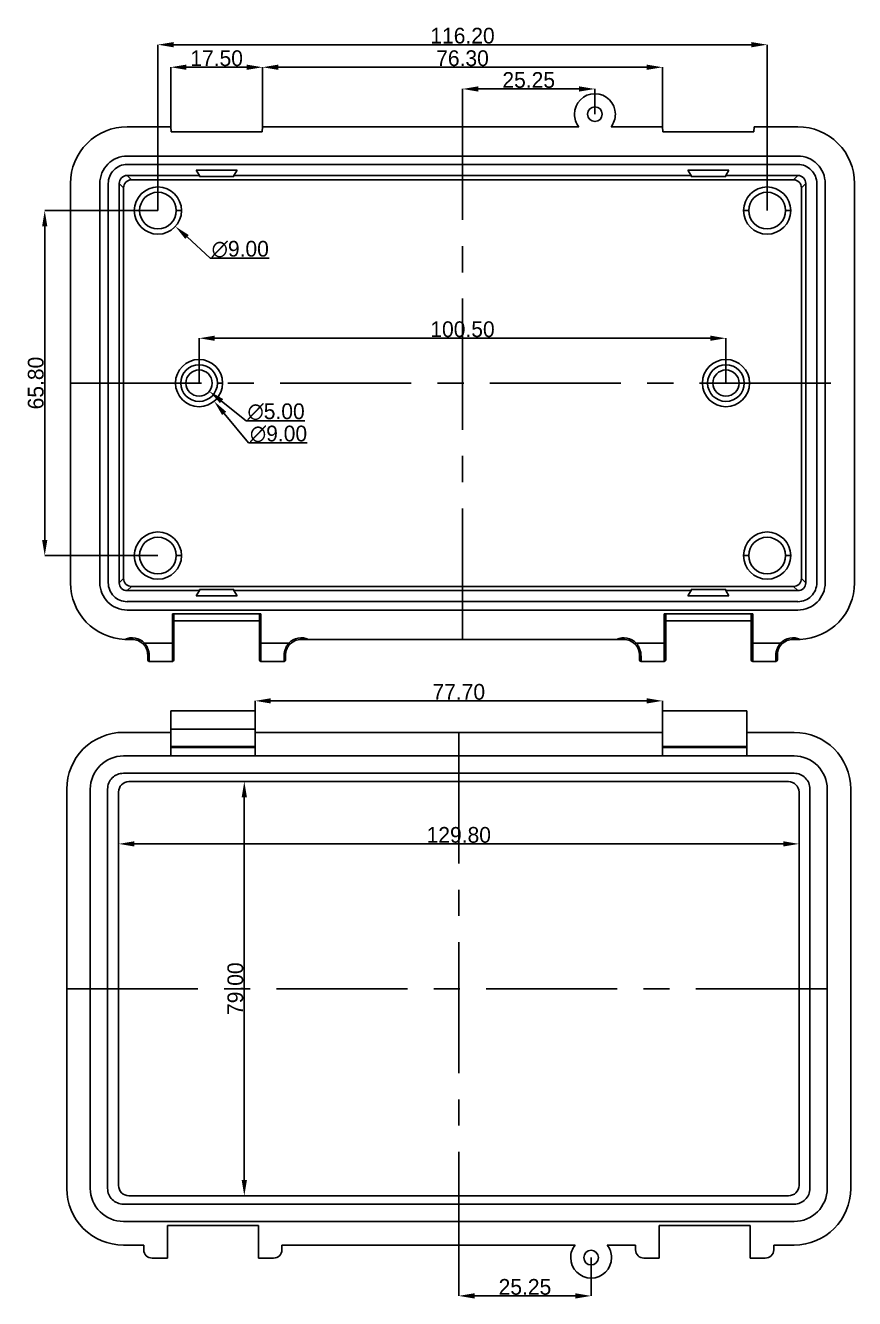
# Model space of a CAD drawing. Header units: inches. Extents: x 283 to 821, y 193 to 436.
# Drawn here: x 283.3 to 441.4, y 193.4 to 436.2 of the extents above; entities that cross this region are included whole.
import ezdxf

# ---------------------------------------------------------------- set-up
doc = ezdxf.new("R2010")
doc.units = ezdxf.units.IN
doc.header["$MEASUREMENT"] = 0
doc.linetypes.add('CENTER', pattern=[2, 1.25, -0.25, 0.25, -0.25])
for name, color, linetype in [('1', 7, 'Continuous'), ('图层1', 10, 'CENTER'), ('尺寸线', 80, 'Continuous')]:
    doc.layers.add(name, color=color, linetype=linetype)
doc.dimstyles.get("Standard").update_dxf_attribs({"dimtxt": 3, "dimasz": 3, "dimexe": 0, "dimexo": 0, "dimgap": 0.2, "dimtad": 1, "dimtoh": 1, "dimzin": 0, "dimdsep": 46, "dimtxsty": 'Standard', "dimcen": 0, "dimadec": 0, "dimazin": 0, "dimtfac": 1, "dimtofl": 0, "dimtmove": 0, "dimatfit": 3, "dimfxl": 1, "dimtolj": 1, "dimtzin": 0, "dimarcsym": 2})

# ---------------------------------------------------------------- blocks, each defined once
blk = doc.blocks.new('*D28')
at = {"layer": 'Defpoints', "color": 0}
for p in [(366.67, 424.07), (391.92, 419.27), (366.67, 414.53)]:
    blk.add_point(p, dxfattribs=at)
at = {"layer": '尺寸线', "color": 0, "lineweight": -2}
for p, q in [((366.67, 414.53), (366.67, 424.07)), ((388.92, 424.07), (369.67, 424.07)), ((391.92, 419.27), (391.92, 424.07))]:
    blk.add_line(p, q, dxfattribs=at)
at = {"layer": '尺寸线', "color": 0}
for points in [[(369.67, 424.57), (369.67, 423.57), (366.67, 424.07)], [(388.92, 424.57), (388.92, 423.57), (391.92, 424.07)]]:
    blk.add_solid(points, dxfattribs=at)
at = {"layer": '尺寸线', "color": 0, "insert": (379.3, 425.77), "char_height": 3, "attachment_point": 5}
blk.add_mtext('\\A1;25.25', dxfattribs=at)
blk = doc.blocks.new('*D29')
at = {"layer": 'Defpoints', "color": 0}
for p in [(404.82, 428.22), (328.52, 416.87), (404.82, 416.87)]:
    blk.add_point(p, dxfattribs=at)
at = {"layer": '尺寸线', "color": 0, "lineweight": -2}
for p, q in [((328.52, 416.87), (328.52, 428.22)), ((331.52, 428.22), (401.82, 428.22)), ((404.82, 416.87), (404.82, 428.22))]:
    blk.add_line(p, q, dxfattribs=at)
at = {"layer": '尺寸线', "color": 0}
for points in [[(331.52, 428.72), (331.52, 427.72), (328.52, 428.22)], [(401.82, 428.72), (401.82, 427.72), (404.82, 428.22)]]:
    blk.add_solid(points, dxfattribs=at)
at = {"layer": '尺寸线', "color": 0, "insert": (366.67, 429.92), "char_height": 3, "attachment_point": 5}
blk.add_mtext('\\A1;76.30', dxfattribs=at)
blk = doc.blocks.new('*D30')
at = {"layer": 'Defpoints', "color": 0}
for p in [(328.52, 428.22), (311.02, 416.87), (328.52, 416.87)]:
    blk.add_point(p, dxfattribs=at)
at = {"layer": '尺寸线', "color": 0, "lineweight": -2}
for p, q in [((311.02, 416.87), (311.02, 428.22)), ((314.02, 428.22), (325.52, 428.22)), ((328.52, 416.87), (328.52, 428.22))]:
    blk.add_line(p, q, dxfattribs=at)
at = {"layer": '尺寸线', "color": 0}
for points in [[(314.02, 428.72), (314.02, 427.72), (311.02, 428.22)], [(325.52, 428.72), (325.52, 427.72), (328.52, 428.22)]]:
    blk.add_solid(points, dxfattribs=at)
at = {"layer": '尺寸线', "color": 0, "insert": (319.77, 429.92), "char_height": 3, "attachment_point": 5}
blk.add_mtext('\\A1;17.50', dxfattribs=at)
blk = doc.blocks.new('*D35')
at = {"layer": 'Defpoints', "color": 0}
for p in [(424.77, 432.52), (308.57, 400.88), (424.77, 400.88)]:
    blk.add_point(p, dxfattribs=at)
at = {"layer": '尺寸线', "color": 0, "lineweight": -2}
for p, q in [((308.57, 400.88), (308.57, 432.52)), ((311.57, 432.52), (421.77, 432.52)), ((424.77, 400.88), (424.77, 432.52))]:
    blk.add_line(p, q, dxfattribs=at)
at = {"layer": '尺寸线', "color": 0}
for points in [[(311.57, 433.02), (311.57, 432.02), (308.57, 432.52)], [(421.77, 433.02), (421.77, 432.02), (424.77, 432.52)]]:
    blk.add_solid(points, dxfattribs=at)
at = {"layer": '尺寸线', "color": 0, "insert": (366.67, 434.22), "char_height": 3, "attachment_point": 5}
blk.add_mtext('\\A1;116.20', dxfattribs=at)
blk = doc.blocks.new('*D36')
at = {"layer": 'Defpoints', "color": 0}
for p in [(308.57, 400.88), (286.98, 335.08), (308.57, 335.08)]:
    blk.add_point(p, dxfattribs=at)
at = {"layer": '尺寸线', "color": 0, "lineweight": -2}
for p, q in [((308.57, 400.88), (286.98, 400.88)), ((286.98, 397.88), (286.98, 338.08)), ((308.57, 335.08), (286.98, 335.08))]:
    blk.add_line(p, q, dxfattribs=at)
at = {"layer": '尺寸线', "color": 0}
for points in [[(286.48, 397.88), (287.48, 397.88), (286.98, 400.88)], [(286.48, 338.08), (287.48, 338.08), (286.98, 335.08)]]:
    blk.add_solid(points, dxfattribs=at)
at = {"layer": '尺寸线', "color": 0, "insert": (285.28, 367.98), "char_height": 3, "attachment_point": 5, "rotation": 90}
blk.add_mtext('\\A1;65.80', dxfattribs=at)
blk = doc.blocks.new('*D37')
at = {"layer": 'Defpoints', "color": 0}
for p in [(416.92, 376.53), (316.42, 367.98), (416.92, 367.98)]:
    blk.add_point(p, dxfattribs=at)
at = {"layer": '尺寸线', "color": 0, "lineweight": -2}
for p, q in [((316.42, 367.98), (316.42, 376.53)), ((319.42, 376.53), (413.92, 376.53)), ((416.92, 367.98), (416.92, 376.53))]:
    blk.add_line(p, q, dxfattribs=at)
at = {"layer": '尺寸线', "color": 0}
for points in [[(319.42, 377.03), (319.42, 376.03), (316.42, 376.53)], [(413.92, 377.03), (413.92, 376.03), (416.92, 376.53)]]:
    blk.add_solid(points, dxfattribs=at)
at = {"layer": '尺寸线', "color": 0, "insert": (366.67, 378.23), "char_height": 3, "attachment_point": 5}
blk.add_mtext('\\A1;100.50', dxfattribs=at)
blk = doc.blocks.new('*D38')
at = {"layer": 'Defpoints', "color": 0}
for p in [(404.81, 307.37), (327.11, 305.49), (404.81, 305.49)]:
    blk.add_point(p, dxfattribs=at)
at = {"layer": '尺寸线', "color": 0, "lineweight": -2}
for p, q in [((327.11, 305.49), (327.11, 307.37)), ((330.11, 307.37), (401.81, 307.37)), ((404.81, 305.49), (404.81, 307.37))]:
    blk.add_line(p, q, dxfattribs=at)
at = {"layer": '尺寸线', "color": 0}
for points in [[(330.11, 307.87), (330.11, 306.87), (327.11, 307.37)], [(401.81, 307.87), (401.81, 306.87), (404.81, 307.37)]]:
    blk.add_solid(points, dxfattribs=at)
at = {"layer": '尺寸线', "color": 0, "insert": (365.96, 309.07), "char_height": 3, "attachment_point": 5}
blk.add_mtext('\\A1;77.70', dxfattribs=at)
blk = doc.blocks.new('*D39')
at = {"layer": 'Defpoints', "color": 0}
for p in [(365.96, 203.58), (391.21, 201.18), (365.96, 193.88)]:
    blk.add_point(p, dxfattribs=at)
at = {"layer": '尺寸线', "color": 0, "lineweight": -2}
for p, q in [((365.96, 203.58), (365.96, 193.88)), ((391.21, 201.18), (391.21, 193.88)), ((388.21, 193.88), (368.96, 193.88))]:
    blk.add_line(p, q, dxfattribs=at)
at = {"layer": '尺寸线', "color": 0}
for points in [[(368.96, 194.38), (368.96, 193.38), (365.96, 193.88)], [(388.21, 194.38), (388.21, 193.38), (391.21, 193.88)]]:
    blk.add_solid(points, dxfattribs=at)
at = {"layer": '尺寸线', "color": 0, "insert": (378.58, 195.58), "char_height": 3, "attachment_point": 5}
blk.add_mtext('\\A1;25.25', dxfattribs=at)
blk = doc.blocks.new('*D40')
at = {"layer": 'Defpoints', "color": 0}
for p in [(301.06, 282.88), (430.86, 282.88), (430.86, 280.09)]:
    blk.add_point(p, dxfattribs=at)
at = {"layer": '尺寸线', "color": 0, "lineweight": -2}
for p, q in [((301.06, 282.88), (301.06, 280.09)), ((430.86, 282.88), (430.86, 280.09)), ((304.06, 280.09), (427.86, 280.09))]:
    blk.add_line(p, q, dxfattribs=at)
at = {"layer": '尺寸线', "color": 0}
for points in [[(304.06, 280.59), (304.06, 279.59), (301.06, 280.09)], [(427.86, 280.59), (427.86, 279.59), (430.86, 280.09)]]:
    blk.add_solid(points, dxfattribs=at)
at = {"layer": '尺寸线', "color": 0, "insert": (365.96, 281.79), "char_height": 3, "attachment_point": 5}
blk.add_mtext('\\A1;129.80', dxfattribs=at)
blk = doc.blocks.new('*D41')
at = {"layer": 'Defpoints', "color": 0}
for p in [(316.67, 291.97), (316.67, 212.97), (325.05, 212.97)]:
    blk.add_point(p, dxfattribs=at)
at = {"layer": '尺寸线', "color": 0, "lineweight": -2}
for p, q in [((316.67, 291.97), (325.05, 291.97)), ((325.05, 288.97), (325.05, 215.97)), ((316.67, 212.97), (325.05, 212.97))]:
    blk.add_line(p, q, dxfattribs=at)
at = {"layer": '尺寸线', "color": 0}
for points in [[(324.55, 288.97), (325.55, 288.97), (325.05, 291.97)], [(324.55, 215.97), (325.55, 215.97), (325.05, 212.97)]]:
    blk.add_solid(points, dxfattribs=at)
at = {"layer": '尺寸线', "color": 0, "insert": (323.35, 252.47), "char_height": 3, "attachment_point": 5, "rotation": 90}
blk.add_mtext('\\A1;79.00', dxfattribs=at)
blk = doc.blocks.new('*D42')
at = {"layer": 'Defpoints', "color": 0}
for p in [(314.47, 369.54), (318.38, 366.42)]:
    blk.add_point(p, dxfattribs=at)
at = {"layer": '尺寸线', "color": 0, "lineweight": -2}
for p, q in [((325.41, 360.8), (320.72, 364.54)), ((336.61, 360.8), (325.41, 360.8))]:
    blk.add_line(p, q, dxfattribs=at)
at = {"layer": '尺寸线', "color": 0}
blk.add_solid([(321.03, 364.93), (320.41, 364.15), (318.38, 366.42)], dxfattribs=at)
at = {"layer": '尺寸线', "color": 0, "insert": (331.11, 362.5), "char_height": 3, "attachment_point": 5}
blk.add_mtext('\\A1;∅5.00', dxfattribs=at)
blk = doc.blocks.new('*D43')
at = {"layer": 'Defpoints', "color": 0}
for p in [(313.55, 371.44), (319.29, 364.51)]:
    blk.add_point(p, dxfattribs=at)
at = {"layer": '尺寸线', "color": 0, "lineweight": -2}
for p, q in [((325.87, 356.56), (321.2, 362.2)), ((337.07, 356.56), (325.87, 356.56))]:
    blk.add_line(p, q, dxfattribs=at)
at = {"layer": '尺寸线', "color": 0}
blk.add_solid([(321.59, 362.52), (320.82, 361.88), (319.29, 364.51)], dxfattribs=at)
at = {"layer": '尺寸线', "color": 0, "insert": (331.57, 358.26), "char_height": 3, "attachment_point": 5}
blk.add_mtext('\\A1;∅9.00', dxfattribs=at)
blk = doc.blocks.new('*D44')
at = {"layer": 'Defpoints', "color": 0}
for p in [(305.24, 403.9), (311.9, 397.85)]:
    blk.add_point(p, dxfattribs=at)
at = {"layer": '尺寸线', "color": 0, "lineweight": -2}
for p, q in [((318.57, 391.8), (314.13, 395.84)), ((329.77, 391.8), (318.57, 391.8))]:
    blk.add_line(p, q, dxfattribs=at)
at = {"layer": '尺寸线', "color": 0}
blk.add_solid([(314.46, 396.21), (313.79, 395.47), (311.9, 397.85)], dxfattribs=at)
at = {"layer": '尺寸线', "color": 0, "insert": (324.27, 393.5), "char_height": 3, "attachment_point": 5}
blk.add_mtext('\\A1;∅9.00', dxfattribs=at)

msp = doc.modelspace()

# ---------------------------------------------------------------- linework, layer by layer
at = {"layer": '1', "color": 0}
for p, q in [((311.023, 416.867), (302.698, 416.867)), ((311.102, 415.867), (311.023, 416.867)), ((328.445, 415.867), (311.102, 415.867)), ((328.523, 416.867), (328.445, 415.867)), ((388.849, 416.867), (328.523, 416.867)), ((404.823, 416.867), (394.997, 416.867)), ((404.823, 416.867), (404.902, 415.867)), ((404.902, 415.867), (422.245, 415.867)), ((422.245, 415.867), (422.323, 416.867)), ((430.648, 416.867), (422.323, 416.867)), ((430.648, 411.267), (302.698, 411.267)), ((430.648, 409.667), (302.698, 409.667)), ((315.873, 408.567), (316.473, 407.567)), ((323.673, 408.567), (315.873, 408.567)), ((323.073, 407.567), (323.673, 408.567)), ((409.673, 408.567), (417.473, 408.567)), ((410.273, 407.567), (409.673, 408.567)), ((417.473, 408.567), (416.873, 407.567)), ((291.899, 406.067), (291.899, 329.887)), ((297.499, 406.067), (297.499, 329.887)), ((299.099, 406.067), (299.099, 329.887)), ((301.199, 329.887), (301.199, 406.067)), ((302.022, 405.243), (301.199, 406.067)), ((302.698, 407.567), (316.473, 407.567)), ((302.698, 407.567), (303.522, 406.743)), ((429.824, 406.743), (303.522, 406.743)), ((316.473, 407.567), (316.473, 407.371)), ((316.473, 407.371), (323.073, 407.371)), ((323.073, 407.567), (410.273, 407.567)), ((323.073, 407.371), (323.073, 407.567)), ((410.273, 407.371), (410.273, 407.567)), ((410.273, 407.371), (416.873, 407.371)), ((416.873, 407.567), (430.648, 407.567)), ((416.873, 407.567), (416.873, 407.371)), ((429.824, 406.743), (430.648, 407.567)), ((432.148, 406.067), (431.324, 405.243)), ((432.148, 406.067), (432.148, 329.887)), ((434.248, 329.887), (434.248, 406.067)), ((435.848, 329.887), (435.848, 406.067)), ((441.448, 329.887), (441.448, 406.067)), ((302.022, 330.711), (302.022, 405.243)), ((431.324, 330.711), (431.324, 405.243)), ((304.073, 400.877), (305.073, 400.877)), ((313.073, 400.877), (312.073, 400.877)), ((420.273, 400.877), (421.273, 400.877)), ((428.273, 400.877), (429.273, 400.877)), ((311.923, 367.977), (312.923, 367.977)), ((320.923, 367.977), (319.923, 367.977)), ((412.423, 367.977), (413.423, 367.977)), ((421.423, 367.977), (420.423, 367.977)), ((304.073, 335.077), (305.073, 335.077)), ((312.073, 335.077), (313.073, 335.077)), ((420.273, 335.077), (421.273, 335.077)), ((429.273, 335.077), (428.273, 335.077)), ((301.199, 329.887), (302.022, 330.711)), ((431.324, 330.711), (432.148, 329.887)), ((303.522, 329.212), (302.698, 328.388)), ((316.473, 328.388), (302.698, 328.388)), ((429.824, 329.212), (303.522, 329.212)), ((315.873, 327.388), (316.473, 328.388)), ((323.073, 328.583), (316.473, 328.583)), ((316.473, 328.388), (316.473, 328.583)), ((323.073, 328.583), (323.073, 328.388)), ((410.273, 328.388), (323.073, 328.388)), ((323.073, 328.388), (323.673, 327.388)), ((410.273, 328.388), (409.673, 327.388)), ((416.873, 328.583), (410.273, 328.583)), ((410.273, 328.583), (410.273, 328.388)), ((416.873, 328.388), (416.873, 328.583)), ((430.648, 328.388), (416.873, 328.388)), ((417.473, 327.388), (416.873, 328.388)), ((430.648, 328.388), (429.824, 329.212)), ((302.698, 326.288), (430.648, 326.288)), ((323.673, 327.388), (315.873, 327.388)), ((409.673, 327.388), (417.473, 327.388)), ((302.698, 324.688), (430.648, 324.688)), ((311.323, 323.988), (328.223, 323.988)), ((311.323, 318.388), (311.323, 323.988)), ((311.623, 323.867), (311.623, 318.388)), ((327.923, 318.388), (327.923, 323.867)), ((328.223, 323.988), (328.223, 318.388)), ((422.023, 323.988), (405.123, 323.988)), ((405.123, 318.388), (405.123, 323.988)), ((405.423, 323.867), (405.423, 318.388)), ((421.723, 318.388), (421.723, 323.867)), ((422.023, 323.988), (422.023, 318.388)), ((311.623, 322.654), (327.923, 322.654)), ((421.723, 322.654), (405.423, 322.654)), ((305.775, 318.179), (305.99, 318.388)), ((305.99, 318.388), (311.323, 318.388)), ((311.323, 314.888), (311.323, 318.388)), ((311.623, 318.388), (311.323, 318.388)), ((311.623, 318.388), (311.623, 315.188)), ((327.923, 315.188), (327.923, 318.388)), ((328.223, 318.388), (327.923, 318.388)), ((328.223, 318.388), (328.223, 314.888)), ((328.223, 318.388), (333.557, 318.388)), ((333.772, 318.179), (333.557, 318.388)), ((337.298, 319.088), (396.049, 319.088)), ((399.575, 318.179), (399.79, 318.388)), ((399.79, 318.388), (405.123, 318.388)), ((405.123, 314.888), (405.123, 318.388)), ((405.123, 318.388), (405.423, 318.388)), ((405.423, 318.388), (405.423, 315.188)), ((421.723, 315.188), (421.723, 318.388)), ((421.723, 318.388), (422.023, 318.388)), ((422.023, 318.388), (427.357, 318.388)), ((422.023, 318.388), (422.023, 314.888)), ((427.572, 318.179), (427.357, 318.388)), ((306.623, 315.188), (306.623, 316.088)), ((306.923, 315.872), (306.923, 314.888)), ((332.623, 314.888), (332.623, 315.872)), ((332.923, 316.088), (332.923, 315.188)), ((400.423, 315.188), (400.423, 316.088)), ((400.723, 315.872), (400.723, 314.888)), ((426.423, 314.888), (426.423, 315.872)), ((426.723, 316.088), (426.723, 315.188)), ((311.323, 314.888), (306.923, 314.888)), ((332.623, 314.888), (328.223, 314.888)), ((405.123, 314.888), (400.723, 314.888)), ((422.023, 314.888), (426.423, 314.888)), ((327.106, 305.491), (311.006, 305.491)), ((311.006, 305.491), (311.006, 301.941)), ((327.106, 305.491), (327.106, 301.941)), ((404.806, 305.491), (404.806, 298.643)), ((420.906, 305.491), (404.806, 305.491)), ((420.906, 305.491), (420.906, 298.643)), ((301.981, 301.356), (311.006, 301.356)), ((327.106, 301.941), (311.006, 301.941)), ((311.006, 301.941), (311.006, 298.643)), ((327.106, 301.941), (327.106, 298.643)), ((327.106, 301.356), (404.806, 301.356)), ((420.906, 301.356), (429.931, 301.356)), ((311.006, 296.856), (301.981, 296.856)), ((311.006, 298.643), (327.106, 298.643)), ((311.006, 298.643), (311.006, 298.495)), ((327.106, 298.495), (311.006, 298.495)), ((311.006, 296.856), (311.006, 298.495)), ((327.106, 296.856), (311.006, 296.856)), ((327.106, 298.495), (327.106, 298.643)), ((327.106, 296.856), (327.106, 298.495)), ((404.806, 296.856), (327.106, 296.856)), ((420.906, 298.643), (404.806, 298.643)), ((404.806, 298.643), (404.806, 298.495)), ((404.806, 298.495), (420.906, 298.495)), ((404.806, 296.856), (404.806, 298.495)), ((404.806, 296.856), (420.906, 296.856)), ((420.906, 298.495), (420.906, 298.643)), ((420.906, 296.856), (420.906, 298.495)), ((429.931, 296.856), (420.906, 296.856)), ((429.931, 293.556), (301.981, 293.556)), ((428.856, 291.966), (303.056, 291.966)), ((291.181, 214.376), (291.181, 290.556)), ((295.681, 290.556), (295.681, 214.376)), ((298.981, 290.556), (298.981, 214.376)), ((301.056, 289.966), (301.056, 214.966)), ((430.856, 214.966), (430.856, 289.966)), ((432.931, 214.376), (432.931, 290.556)), ((436.231, 214.376), (436.231, 290.556)), ((440.731, 290.556), (440.731, 214.376)), ((301.981, 211.376), (429.931, 211.376)), ((303.056, 212.966), (428.856, 212.966)), ((301.981, 208.076), (429.931, 208.076)), ((327.727, 207.276), (310.385, 207.276)), ((310.385, 207.276), (310.385, 201.076)), ((327.727, 201.076), (327.727, 207.276)), ((404.185, 207.276), (404.185, 201.076)), ((421.527, 207.276), (404.185, 207.276)), ((421.527, 201.076), (421.527, 207.276)), ((305.885, 203.576), (301.981, 203.576)), ((305.885, 203.576), (305.885, 202.676)), ((332.227, 202.676), (332.227, 203.576)), ((388.132, 203.576), (332.227, 203.576)), ((399.685, 203.576), (394.28, 203.576)), ((399.685, 202.676), (399.685, 203.576)), ((426.027, 203.576), (426.027, 202.676)), ((429.931, 203.576), (426.027, 203.576)), ((307.485, 201.076), (310.385, 201.076)), ((327.727, 201.076), (330.627, 201.076)), ((404.185, 201.076), (401.285, 201.076)), ((424.427, 201.076), (421.527, 201.076))]:
    msp.add_line(p, q, dxfattribs=at)
for centre, radius, start, end in [((391.923, 419.267), 3.9, 0, 180), ((391.923, 419.267), 1.4, 0, 180), ((391.923, 419.267), 3.9, 180, 217.97987), ((391.923, 419.267), 1.4, 180, 0), ((391.923, 419.267), 3.9, 322.02013, 0), ((302.698, 406.067), 10.8, 89.9995, 180), ((430.648, 406.067), 10.8, 359.9995, 90.0005), ((302.698, 406.067), 5.2, 89.9995, 180.00104), ((430.648, 406.067), 5.2, 0, 90.00104), ((302.698, 406.067), 3.6, 89.99939, 180.00127), ((430.648, 406.067), 3.6, 0, 90.00127), ((302.698, 406.067), 10.8, 180, 180.0005), ((303.522, 405.243), 1.5, 90, 180.00712), ((429.825, 405.243), 1.5, 0, 90.00712), ((430.648, 406.067), 3.6, 359.99939, 0), ((430.648, 406.067), 5.2, 359.9995, 0), ((308.573, 400.877), 3.5, 0, 180), ((424.773, 400.877), 3.5, 0, 180), ((308.573, 400.877), 3.5, 180, 0), ((424.773, 400.877), 3.5, 180, 0), ((316.423, 367.977), 3.5, 0, 180), ((316.423, 367.977), 2.5, 0, 180), ((416.923, 367.977), 3.5, 0, 180), ((416.923, 367.977), 2.5, 0, 180), ((316.423, 367.977), 3.5, 180, 0), ((316.423, 367.977), 2.5, 180, 0), ((416.923, 367.977), 3.5, 180, 0), ((416.923, 367.977), 2.5, 180, 0), ((308.573, 335.077), 3.5, 0, 180), ((424.773, 335.077), 3.5, 0, 180), ((308.573, 335.077), 3.5, 180, 0), ((424.773, 335.077), 3.5, 180, 0), ((303.522, 330.711), 1.5, 180, 270.00712), ((429.825, 330.711), 1.5, 270, 0.00712), ((302.698, 329.887), 10.8, 179.9995, 180), ((302.698, 329.887), 10.8, 180, 267.714), ((302.698, 329.887), 5.2, 179.9995, 270.00104), ((302.698, 329.887), 3.6, 179.99939, 270.00127), ((430.648, 329.887), 5.2, 269.9995, 0), ((430.648, 329.887), 3.6, 269.99939, 0), ((430.648, 329.887), 10.8, 272.286, 0.0005), ((430.648, 329.887), 3.6, 0, 0.00127), ((430.648, 329.887), 5.2, 0, 0.00104), ((303.623, 316.088), 3, 44.18439, 90), ((335.923, 316.088), 3, 90, 135.81561), ((397.423, 316.088), 3, 44.18439, 90), ((429.723, 316.088), 3, 90, 135.81561), ((306.923, 315.188), 0.3, 180, 270), ((332.623, 315.188), 0.3, 270, 0), ((400.723, 315.188), 0.3, 180, 270), ((405.123, 315.188), 0.3, 270, 0), ((422.023, 315.188), 0.3, 180, 270), ((426.423, 315.188), 0.3, 270, 0), ((301.981, 290.556), 6.3, 89.99896, 180.0005), ((429.931, 290.556), 6.3, 0, 90.0005), ((301.981, 290.556), 3, 89.99838, 180.00078), ((429.931, 290.556), 3, 0, 90.00078), ((429.931, 290.556), 3, 359.99838, 0), ((429.931, 290.556), 6.3, 359.99896, 0), ((301.981, 214.376), 6.3, 179.99896, 270.0005), ((301.981, 214.376), 3, 179.99838, 270.00078), ((429.931, 214.376), 6.3, 269.99896, 0), ((429.931, 214.376), 3, 269.99838, 0), ((429.931, 214.376), 3, 0, 0.00078), ((429.931, 214.376), 6.3, 0, 0.0005), ((307.485, 202.676), 1.6, 180, 270), ((330.627, 202.676), 1.6, 270, 0), ((391.206, 201.176), 3.9, 142.02013, 180), ((391.206, 201.176), 1.4, 0, 180), ((391.206, 201.176), 3.9, 0, 37.97987), ((401.285, 202.676), 1.6, 180, 270), ((424.427, 202.676), 1.6, 270, 0), ((391.206, 201.176), 3.9, 180, 0), ((391.206, 201.176), 1.4, 180, 0)]:
    msp.add_arc(centre, radius, start, end, dxfattribs=at)
at = {"layer": '1', "color": 0, "extrusion": (0, 0, -1)}
for centre, radius, start, end in [((-302.698, 406.067), 1.5, 0, 90.00712), ((-430.648, 406.067), 1.5, 90, 180.00712), ((-308.573, 400.877), 4.5, 0, 180), ((-424.773, 400.877), 4.5, 0, 180), ((-308.573, 400.877), 4.5, 180, 0), ((-424.773, 400.877), 4.5, 180, 0), ((-316.423, 367.977), 4.5, 0, 180), ((-416.923, 367.977), 4.5, 0, 180), ((-316.423, 367.977), 4.5, 180, 0), ((-416.923, 367.977), 4.5, 180, 0), ((-308.573, 335.077), 4.5, 0, 180), ((-424.773, 335.077), 4.5, 0, 180), ((-308.573, 335.077), 4.5, 180, 0), ((-424.773, 335.077), 4.5, 180, 0), ((-302.698, 329.887), 1.5, 270, 0.00712), ((-430.648, 329.887), 1.5, 180, 270.00712), ((-303.623, 316.088), 3.3, 65.7407, 135.81561), ((-335.923, 316.088), 3.3, 44.18439, 114.61998), ((-397.423, 316.088), 3.3, 65.38002, 135.81561), ((-429.723, 316.088), 3.3, 44.18439, 114.2593), ((-311.323, 315.188), 0.3, 180, 270), ((-328.223, 315.188), 0.3, 270, 0), ((-301.981, 290.556), 10.8, 359.9995, 90), ((-429.931, 290.556), 10.8, 90, 180), ((-303.056, 289.966), 2, 0, 90), ((-428.856, 289.966), 2, 90, 180), ((-429.931, 290.556), 10.8, 180, 180.0005), ((-301.981, 214.376), 10.8, 270, 0.0005), ((-303.056, 214.966), 2, 270, 0), ((-428.856, 214.966), 2, 180, 270), ((-429.931, 214.376), 10.8, 180, 270), ((-429.931, 214.376), 10.8, 179.9995, 180)]:
    msp.add_arc(centre, radius, start, end, dxfattribs=at)
at = {"layer": '1', "color": 0}
for centre, start_param, end_param in [((306.923, 316.088), 0, 1.5707963), ((332.623, 316.088), 1.5707963, 3.1415927), ((400.723, 316.088), 0, 1.5707963), ((426.423, 316.088), 1.5707963, 3.1415927)]:
    msp.add_ellipse(centre, major_axis=(-0.3, 0), ratio=0.71875, start_param=start_param, end_param=end_param, dxfattribs=at)
for points in [[(311.323, 323.988), (311.499, 323.988), (311.623, 323.938), (311.623, 323.867)], [(327.923, 323.867), (327.923, 323.938), (328.048, 323.988), (328.223, 323.988)], [(405.123, 323.988), (405.299, 323.988), (405.423, 323.938), (405.423, 323.867)], [(421.723, 323.867), (421.723, 323.938), (421.848, 323.988), (422.023, 323.988)]]:
    msp.add_rational_spline(points, [1, 0.804737854124, 0.804737854124, 1], degree=3, dxfattribs=at)
for points in [[(302.698, 319.088), (302.556, 319.088), (302.413, 319.091), (302.267, 319.096)], [(431.079, 319.096), (430.934, 319.091), (430.791, 319.088), (430.648, 319.088)]]:
    msp.add_open_spline(points, degree=3, dxfattribs=at)
for points, knots in [([(303.625, 319.088), (303.62, 319.088), (303.616, 319.088), (303.611, 319.088), (303.422, 319.088), (303.231, 319.088), (303.038, 319.088), (302.926, 319.088), (302.813, 319.088), (302.698, 319.088)], [0, 0, 0, 0, 0.011411, 0.011411, 0.011411, 0.6364913, 0.6364913, 0.6364913, 1, 1, 1, 1]), ([(306.623, 316.088), (306.623, 316.106), (306.623, 316.143), (306.621, 316.199), (306.619, 316.257), (306.615, 316.316), (306.61, 316.376), (306.603, 316.437), (306.595, 316.499), (306.576, 316.627), (306.535, 316.828), (306.464, 317.061), (306.391, 317.25), (306.327, 317.391), (306.255, 317.532), (306.181, 317.658), (306.107, 317.772), (306.034, 317.874), (305.955, 317.977), (305.869, 318.079), (305.806, 318.145), (305.775, 318.179)], [0, 0, 0, 0, 0.0317868, 0.0633601, 0.0947429, 0.1259589, 0.1570319, 0.1879864, 0.2188468, 0.2496379, 0.3747028, 0.4992625, 0.561057, 0.6242007, 0.6865122, 0.7493458, 0.7965082, 0.8450983, 0.895175, 0.9467925, 1, 1, 1, 1]), ([(305.99, 318.388), (306.147, 318.188), (306.382, 317.889), (306.6, 317.442), (306.774, 316.994), (306.903, 316.432), (306.917, 316.059), (306.923, 315.872)], [0, 0, 0, 0, 0.250422, 0.3757274, 0.5008702, 0.7504802, 1, 1, 1, 1]), ([(332.623, 315.872), (332.63, 316.06), (332.643, 316.434), (332.801, 317.106), (333.09, 317.79), (333.401, 318.189), (333.557, 318.388)], [0, 0, 0, 0, 0.2506273, 0.5006676, 0.7503492, 1, 1, 1, 1]), ([(333.772, 318.179), (333.754, 318.16), (333.719, 318.123), (333.669, 318.067), (333.62, 318.011), (333.574, 317.954), (333.53, 317.897), (333.488, 317.841), (333.449, 317.784), (333.411, 317.728), (333.329, 317.599), (333.217, 317.394), (333.117, 317.157), (333.055, 316.971), (333.016, 316.833), (332.985, 316.696), (332.961, 316.565), (332.943, 316.438), (332.931, 316.316), (332.924, 316.198), (332.924, 316.125), (332.923, 316.088)], [0, 0, 0, 0, 0.0296329, 0.0587731, 0.0874285, 0.1156074, 0.1433184, 0.1705707, 0.1973739, 0.2237381, 0.2496738, 0.376312, 0.4992213, 0.5613906, 0.6241906, 0.6869428, 0.7493454, 0.8112374, 0.8735128, 0.9363695, 1, 1, 1, 1]), ([(337.298, 319.088), (337.096, 319.088), (336.895, 319.088), (336.698, 319.088), (336.44, 319.088), (336.186, 319.088), (335.935, 319.088), (335.931, 319.088), (335.926, 319.088), (335.922, 319.088)], [0, 0, 0, 0, 0.4294757, 0.4294757, 0.4294757, 0.992224, 0.992224, 0.992224, 1, 1, 1, 1]), ([(397.425, 319.088), (397.42, 319.088), (397.416, 319.088), (397.411, 319.088), (397.222, 319.088), (397.031, 319.088), (396.838, 319.088), (396.643, 319.088), (396.444, 319.088), (396.243, 319.088), (396.179, 319.088), (396.114, 319.088), (396.049, 319.088)], [0, 0, 0, 0, 0.0077519, 0.0077519, 0.0077519, 0.4323895, 0.4323895, 0.4323895, 0.8617438, 0.8617438, 0.8617438, 1, 1, 1, 1]), ([(400.423, 316.088), (400.423, 316.106), (400.423, 316.143), (400.421, 316.199), (400.419, 316.257), (400.415, 316.316), (400.41, 316.376), (400.403, 316.437), (400.395, 316.499), (400.376, 316.627), (400.335, 316.828), (400.264, 317.061), (400.191, 317.25), (400.127, 317.391), (400.055, 317.532), (399.981, 317.658), (399.907, 317.772), (399.834, 317.874), (399.755, 317.977), (399.669, 318.079), (399.606, 318.145), (399.575, 318.179)], [0, 0, 0, 0, 0.0317868, 0.0633601, 0.0947429, 0.1259589, 0.1570319, 0.1879864, 0.2188468, 0.2496379, 0.3747028, 0.4992625, 0.561057, 0.6242007, 0.6865122, 0.7493458, 0.7965082, 0.8450983, 0.895175, 0.9467925, 1, 1, 1, 1]), ([(399.79, 318.388), (399.947, 318.188), (400.182, 317.889), (400.4, 317.442), (400.574, 316.994), (400.703, 316.432), (400.717, 316.059), (400.723, 315.872)], [0, 0, 0, 0, 0.250422, 0.3757274, 0.5008702, 0.7504802, 1, 1, 1, 1]), ([(426.423, 315.872), (426.43, 316.06), (426.443, 316.434), (426.601, 317.106), (426.89, 317.79), (427.201, 318.189), (427.357, 318.388)], [0, 0, 0, 0, 0.2506273, 0.5006676, 0.7503492, 1, 1, 1, 1]), ([(427.572, 318.179), (427.554, 318.16), (427.519, 318.123), (427.469, 318.067), (427.42, 318.011), (427.374, 317.954), (427.33, 317.897), (427.288, 317.841), (427.249, 317.784), (427.211, 317.728), (427.129, 317.599), (427.017, 317.394), (426.917, 317.157), (426.855, 316.971), (426.816, 316.833), (426.785, 316.696), (426.761, 316.565), (426.743, 316.438), (426.731, 316.316), (426.724, 316.198), (426.724, 316.125), (426.723, 316.088)], [0, 0, 0, 0, 0.0296329, 0.0587731, 0.0874285, 0.1156074, 0.1433184, 0.1705707, 0.1973739, 0.2237381, 0.2496738, 0.376312, 0.4992213, 0.5613906, 0.6241906, 0.6869428, 0.7493454, 0.8112374, 0.8735128, 0.9363695, 1, 1, 1, 1]), ([(430.648, 319.088), (430.451, 319.088), (430.257, 319.088), (430.065, 319.088), (429.955, 319.088), (429.844, 319.088), (429.735, 319.088), (429.731, 319.088), (429.726, 319.088), (429.722, 319.088)], [0, 0, 0, 0, 0.6268248, 0.6268248, 0.6268248, 0.9885782, 0.9885782, 0.9885782, 1, 1, 1, 1])]:
    msp.add_open_spline(points, degree=3, knots=knots, dxfattribs=at)
at = {"layer": '图层1', "ltscale": 20}
for p, q in [((366.673, 319.088), (366.673, 416.867)), ((291.899, 367.977), (441.448, 367.977)), ((365.956, 301.356), (365.956, 203.576)), ((291.181, 252.466), (440.731, 252.466))]:
    msp.add_line(p, q, dxfattribs=at)

# ---------------------------------------------------------------- dimensions: what is measured, and where the dimension line sits
at = {"layer": '尺寸线'}
dim = msp.add_linear_dim(base=(424.773, 432.517), p1=(308.573, 400.877), p2=(424.773, 400.877), dimstyle='Standard', dxfattribs=at)
dim.commit()
dim.dimension.update_dxf_attribs({"geometry": '*D35', "text_midpoint": (366.673, 432.517), "dimtype": 160})
for base, p1, p2, picture, middle in [((328.523, 428.217), (311.023, 416.867), (328.523, 416.867), '*D30', (319.773, 429.917)), ((404.823, 428.217), (328.523, 416.867), (404.823, 416.867), '*D29', (366.673, 429.917)), ((366.673, 424.072), (391.923, 419.267), (366.673, 414.533), '*D28', (379.298, 425.772)), ((416.923, 376.529), (316.423, 367.977), (416.923, 367.977), '*D37', (366.673, 378.229)), ((404.806, 307.366), (327.106, 305.491), (404.806, 305.491), '*D38', (365.956, 309.066)), ((430.856, 280.085), (301.056, 282.876), (430.856, 282.876), '*D40', (365.956, 281.785)), ((365.956, 193.875), (391.206, 201.176), (365.956, 203.576), '*D39', (378.581, 195.575))]:
    dim = msp.add_linear_dim(base=base, p1=p1, p2=p2, dimstyle='Standard', dxfattribs=at)
    dim.commit()
    dim.dimension.update_dxf_attribs({"geometry": picture, "text_midpoint": middle})
for p1, p2, picture, middle in [((305.242, 403.902), (311.905, 397.852), '*D44', (324.268, 391.802)), ((314.471, 369.539), (318.376, 366.416), '*D42', (331.105, 360.795))]:
    dim = msp.add_diameter_dim_2p(p1=p1, p2=p2, dimstyle='Standard', dxfattribs=at)
    dim.commit()
    dim.dimension.update_dxf_attribs({"geometry": picture, "text_midpoint": middle})
for base, p1, p2, picture, middle in [((286.976, 335.077), (308.573, 400.877), (308.573, 335.077), '*D36', (285.276, 367.977)), ((325.051, 212.966), (316.675, 291.966), (316.675, 212.966), '*D41', (323.351, 252.466))]:
    dim = msp.add_linear_dim(base=base, p1=p1, p2=p2, angle=90, dimstyle='Standard', dxfattribs=at)
    dim.commit()
    dim.dimension.update_dxf_attribs({"geometry": picture, "text_midpoint": middle})
dim = msp.add_diameter_dim_2p(p1=(313.555, 371.444), p2=(319.292, 364.51), dimstyle='Standard', dxfattribs=at)
dim.commit()
dim.dimension.update_dxf_attribs({"geometry": '*D43', "text_midpoint": (331.57, 356.56), "dimtype": 163})

doc.saveas('drawing.dxf')
